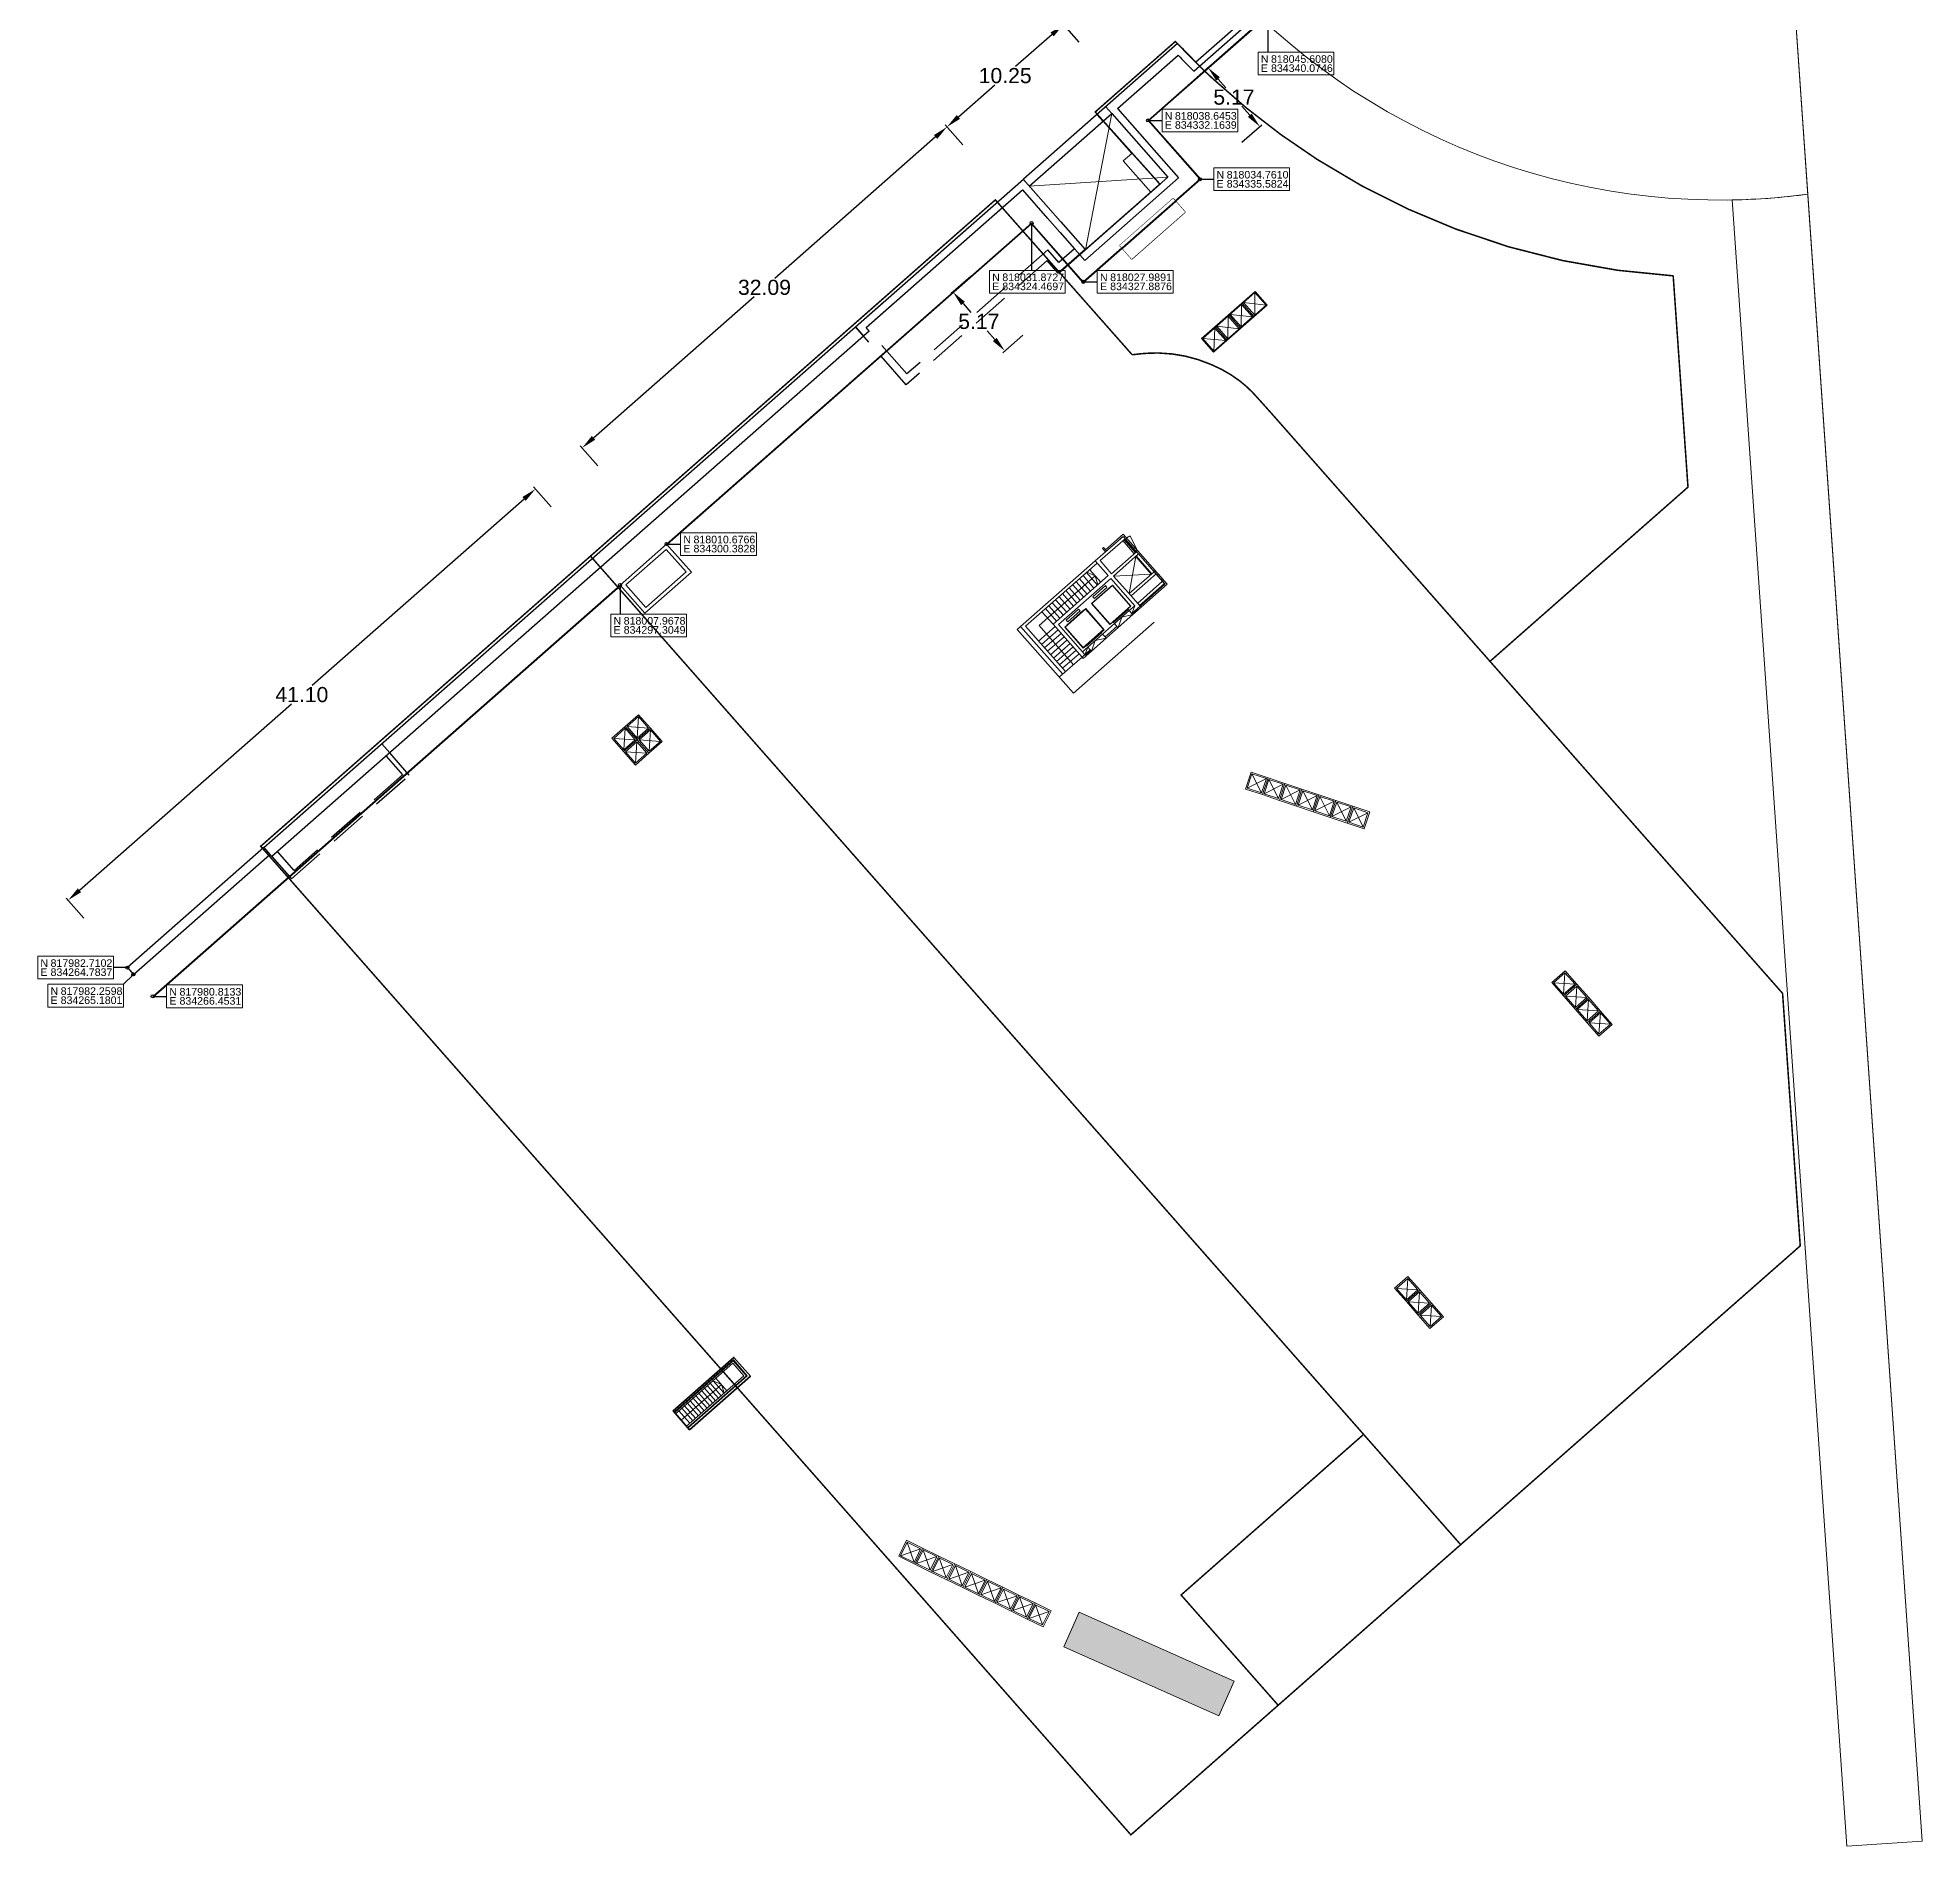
# Model space of a CAD drawing. Extents: x 834002 to 834531, y 817750 to 818262.
# Drawn here: x 834258.9 to 834383.3, y 817924.7 to 818044.1 of the extents above; entities that cross this region are included whole.
import ezdxf

# ---------------------------------------------------------------- set-up
doc = ezdxf.new("R2010")
doc.units = 0
doc.header["$LTSCALE"] = 1000
doc.set_wipeout_variables(frame=1)
doc.header["$PDMODE"] = 3
for name, pattern in [('3B50C- ARC-DWG-1002-P00-XXXX-WS3-XD$0$HIDDEN', [0.375, 0.25, -0.125]), ('3B50G-ARC-DWG-2500-P00-XXXX-WS3-XC$0$HIDDEN', [0.375, 0.25, -0.125]), ('ACAD_ISO02W100', [15, 12, -3]), ('CENTER', [50.8, 31.75, -6.35, 6.35, -6.35]), ('Dash', [6, 3, -3]), ('HIDDEN', [9.525, 6.35, -3.175])]:
    doc.linetypes.add(name, pattern=pattern)
doc.layers.get('0').update_dxf_attribs({"lineweight": 9})
for name, color, linetype, lineweight in [('000-Architecture boundary', 1, 'Continuous', 35), ('000-M+', 1, 'Continuous', 5), ('000-M+ Base', 6, 'Continuous', 9), ('001-Smoke vents-b', 251, 'Continuous', 9), ('001-Ventilation-b', 251, 'Continuous', 15), ('001-Ventilation-h', 251, 'Continuous', 5), ('DIM SH', 2, 'Continuous', 9), ('DLN240__', 2, 'Continuous', 9), ('HIDDEN', 7, 'Continuous', 9)]:
    doc.layers.add(name, color=color, linetype=linetype, lineweight=lineweight)
doc.layers.add('000-structure-b', color=3, linetype='Continuous')
doc.styles.add('base plan(mm)$0$SWIS721 LT', font='swiss.ttf')
doc.styles.get("Standard").update_dxf_attribs({"font": 'swissc.ttf'})
doc.dimstyles.get("Standard").update_dxf_attribs({"dimtxt": 1, "dimasz": 1, "dimexe": 0.18, "dimexo": 0.0625, "dimgap": 0.09, "dimtad": 0, "dimtih": 1, "dimtoh": 1, "dimzin": 0, "dimdsep": 46, "dimtxsty": 'Standard', "dimcen": 0.09, "dimazin": 0, "dimtfac": 1, "dimtix": 1, "dimtmove": 0, "dimatfit": 3, "dimfxl": 0, "dimtolj": 1, "dimtzin": 0, "dimarcsym": 0})

# ---------------------------------------------------------------- blocks, each defined once
blk = doc.blocks.new('smoke vents')
at = {"layer": '001-Smoke vents-b'}
for p, q in [((834338.18, 818024.89), (834337.45, 818025.72)), ((834338.25, 818024.95), (834337.52, 818025.78)), ((834338.31, 818025.01), (834337.59, 818025.84)), ((834339.06, 818025.67), (834338.31, 818025.01)), ((834339.06, 818025.67), (834338.34, 818026.5)), ((834339.13, 818025.73), (834338.4, 818026.56)), ((834339.2, 818025.79), (834338.47, 818026.62)), ((834339.95, 818026.45), (834339.2, 818025.79)), ((834337.29, 818024.11), (834336.57, 818024.94)), ((834337.36, 818024.17), (834336.63, 818025)), ((834337.43, 818024.23), (834336.7, 818025.06))]:
    blk.add_line(p, q, dxfattribs=at)
for points in [[(834340.02, 818026.45), (834336.49, 818023.34), (834335.7, 818024.24), (834339.23, 818027.35)], [(834339.95, 818026.45), (834336.5, 818023.41), (834335.77, 818024.24), (834339.22, 818027.28)], [(834296.76, 817997.85), (834297.65, 817998.63), (834298.43, 817997.75), (834297.54, 817996.97)], [(834297.64, 817998.51), (834296.89, 817997.84), (834297.55, 817997.09), (834298.3, 817997.75)], [(834297.64, 817998.51), (834296.89, 817997.84), (834297.55, 817997.09), (834298.3, 817997.75)], [(834297.65, 817998.63), (834298.53, 817999.41), (834299.31, 817998.53), (834298.43, 817997.75)], [(834297.78, 817998.62), (834298.53, 817999.28), (834299.19, 817998.53), (834298.44, 817997.87)], [(834297.78, 817998.62), (834298.53, 817999.28), (834299.19, 817998.53), (834298.44, 817997.87)], [(834298.43, 817997.75), (834299.31, 817998.53), (834300.09, 817997.64), (834299.21, 817996.86)], [(834298.43, 817997.75), (834299.31, 817998.53), (834300.09, 817997.64), (834299.21, 817996.86)], [(834298.56, 817997.74), (834299.31, 817998.4), (834299.97, 817997.65), (834299.22, 817996.99)], [(834298.56, 817997.74), (834299.31, 817998.4), (834299.97, 817997.65), (834299.22, 817996.99)], [(834297.54, 817996.97), (834298.43, 817997.75), (834299.21, 817996.86), (834298.32, 817996.08)], [(834297.54, 817996.97), (834298.43, 817997.75), (834299.21, 817996.86), (834298.32, 817996.08)], [(834297.67, 817996.96), (834298.42, 817997.62), (834299.08, 817996.87), (834298.33, 817996.21)], [(834297.67, 817996.96), (834298.42, 817997.62), (834299.08, 817996.87), (834298.33, 817996.21)], [(834338.59, 817994.5), (834338.97, 817995.62), (834340.08, 817995.25), (834339.71, 817994.13)], [(834338.59, 817994.5), (834338.97, 817995.62), (834340.08, 817995.25), (834339.71, 817994.13)], [(834338.7, 817994.56), (834339.02, 817995.51), (834339.97, 817995.19), (834339.65, 817994.24)], [(834338.7, 817994.56), (834339.02, 817995.51), (834339.97, 817995.19), (834339.65, 817994.24)], [(834339.71, 817994.13), (834340.08, 817995.25), (834341.2, 817994.87), (834340.83, 817993.75)], [(834339.82, 817994.18), (834340.14, 817995.13), (834341.09, 817994.82), (834340.77, 817993.87)], [(834340.83, 817993.75), (834341.2, 817994.87), (834342.32, 817994.5), (834341.95, 817993.38)], [(834340.83, 817993.75), (834341.2, 817994.87), (834342.32, 817994.5), (834341.95, 817993.38)], [(834340.94, 817993.81), (834341.26, 817994.76), (834342.21, 817994.44), (834341.89, 817993.49)], [(834340.94, 817993.81), (834341.26, 817994.76), (834342.21, 817994.44), (834341.89, 817993.49)], [(834341.95, 817993.38), (834342.32, 817994.5), (834343.44, 817994.12), (834343.07, 817993)], [(834341.95, 817993.38), (834342.32, 817994.5), (834343.44, 817994.12), (834343.07, 817993)], [(834342.06, 817993.44), (834342.38, 817994.38), (834343.33, 817994.07), (834343.01, 817993.12)], [(834342.06, 817993.44), (834342.38, 817994.38), (834343.33, 817994.07), (834343.01, 817993.12)], [(834343.07, 817993), (834343.44, 817994.12), (834344.56, 817993.75), (834344.19, 817992.63)], [(834343.18, 817993.06), (834343.5, 817994.01), (834344.45, 817993.69), (834344.13, 817992.74)], [(834344.19, 817992.63), (834344.56, 817993.75), (834345.68, 817993.37), (834345.3, 817992.25)], [(834344.3, 817992.69), (834344.62, 817993.63), (834345.57, 817993.32), (834345.25, 817992.37)], [(834345.3, 817992.25), (834345.68, 817993.37), (834346.8, 817993), (834346.42, 817991.88)], [(834345.42, 817992.31), (834345.74, 817993.26), (834346.68, 817992.94), (834346.37, 817991.99)], [(834358.81, 817981.72), (834359.69, 817982.5), (834360.47, 817981.62), (834359.59, 817980.84)], [(834358.81, 817981.72), (834359.69, 817982.5), (834360.47, 817981.62), (834359.59, 817980.84)], [(834358.93, 817981.71), (834359.68, 817982.37), (834360.35, 817981.62), (834359.59, 817980.96)], [(834358.93, 817981.71), (834359.68, 817982.37), (834360.35, 817981.62), (834359.59, 817980.96)], [(834359.59, 817980.84), (834360.47, 817981.62), (834361.25, 817980.73), (834360.37, 817979.95)], [(834359.59, 817980.84), (834360.47, 817981.62), (834361.25, 817980.73), (834360.37, 817979.95)], [(834359.71, 817980.83), (834360.46, 817981.49), (834361.13, 817980.74), (834360.37, 817980.08)], [(834359.71, 817980.83), (834360.46, 817981.49), (834361.13, 817980.74), (834360.37, 817980.08)], [(834360.37, 817979.95), (834361.25, 817980.73), (834362.03, 817979.84), (834361.15, 817979.06)], [(834360.37, 817979.95), (834361.25, 817980.73), (834362.03, 817979.84), (834361.15, 817979.06)], [(834360.49, 817979.94), (834361.24, 817980.6), (834361.9, 817979.85), (834361.15, 817979.19)], [(834360.49, 817979.94), (834361.24, 817980.6), (834361.9, 817979.85), (834361.15, 817979.19)], [(834361.15, 817979.06), (834362.03, 817979.84), (834362.81, 817978.96), (834361.93, 817978.18)], [(834361.15, 817979.06), (834362.03, 817979.84), (834362.81, 817978.96), (834361.93, 817978.18)], [(834361.27, 817979.06), (834362.02, 817979.72), (834362.68, 817978.97), (834361.93, 817978.31)], [(834361.27, 817979.06), (834362.02, 817979.72), (834362.68, 817978.97), (834361.93, 817978.31)], [(834348.44, 817961.54), (834349.32, 817962.32), (834350.1, 817961.44), (834349.22, 817960.66)], [(834348.56, 817961.53), (834349.31, 817962.19), (834349.97, 817961.44), (834349.22, 817960.78)], [(834349.22, 817960.66), (834350.1, 817961.44), (834350.88, 817960.55), (834349.99, 817959.77)], [(834349.34, 817960.65), (834350.09, 817961.31), (834350.75, 817960.56), (834350, 817959.9)], [(834349.99, 817959.77), (834350.88, 817960.55), (834351.66, 817959.66), (834350.77, 817958.88)], [(834350.12, 817959.76), (834350.87, 817960.42), (834351.53, 817959.67), (834350.78, 817959.01)], [(834315.7, 817943.84), (834316.21, 817944.9), (834317.27, 817944.38), (834316.76, 817943.32)], [(834315.82, 817943.88), (834316.26, 817944.78), (834317.15, 817944.34), (834316.72, 817943.44)], [(834316.76, 817943.32), (834317.27, 817944.38), (834318.34, 817943.86), (834317.82, 817942.8)], [(834316.88, 817943.36), (834317.32, 817944.26), (834318.22, 817943.82), (834317.78, 817942.92)], [(834317.82, 817942.8), (834318.34, 817943.86), (834319.4, 817943.35), (834318.88, 817942.29)], [(834317.94, 817942.84), (834318.38, 817943.74), (834319.28, 817943.31), (834318.84, 817942.41)], [(834318.88, 817942.29), (834319.4, 817943.35), (834320.46, 817942.83), (834319.94, 817941.77)], [(834319, 817942.33), (834319.44, 817943.23), (834320.34, 817942.79), (834319.9, 817941.89)], [(834319.94, 817941.77), (834320.46, 817942.83), (834321.52, 817942.31), (834321, 817941.25)], [(834320.06, 817941.81), (834320.5, 817942.71), (834321.4, 817942.27), (834320.96, 817941.37)], [(834321, 817941.25), (834321.52, 817942.31), (834322.58, 817941.8), (834322.06, 817940.74)], [(834321.12, 817941.29), (834321.56, 817942.19), (834322.46, 817941.76), (834322.02, 817940.86)], [(834322.06, 817940.74), (834322.58, 817941.8), (834323.64, 817941.28), (834323.12, 817940.22)], [(834322.06, 817940.74), (834322.58, 817941.8), (834323.64, 817941.28), (834323.12, 817940.22)], [(834322.18, 817940.78), (834322.62, 817941.68), (834323.52, 817941.24), (834323.08, 817940.34)], [(834323.12, 817940.22), (834323.64, 817941.28), (834324.7, 817940.76), (834324.18, 817939.7)], [(834323.12, 817940.22), (834323.64, 817941.28), (834324.7, 817940.76), (834324.18, 817939.7)], [(834323.24, 817940.26), (834323.68, 817941.16), (834324.58, 817940.72), (834324.14, 817939.82)], [(834323.24, 817940.26), (834323.68, 817941.16), (834324.58, 817940.72), (834324.14, 817939.82)], [(834324.18, 817939.7), (834324.7, 817940.76), (834325.76, 817940.25), (834325.24, 817939.19)], [(834324.18, 817939.7), (834324.7, 817940.76), (834325.76, 817940.25), (834325.24, 817939.19)], [(834324.3, 817939.74), (834324.74, 817940.64), (834325.64, 817940.2), (834325.2, 817939.31)], [(834324.3, 817939.74), (834324.74, 817940.64), (834325.64, 817940.2), (834325.2, 817939.31)]]:
    blk.add_lwpolyline(points, close=True, dxfattribs=at)
for points in [[(834339.22, 818027.28), (834339.2, 818025.79)], [(834337.43, 818024.23), (834337.45, 818025.72)], [(834337.59, 818025.84), (834339.06, 818025.67)], [(834338.31, 818025.01), (834338.34, 818026.5)], [(834338.47, 818026.62), (834339.95, 818026.45)], [(834336.5, 818023.41), (834336.57, 818024.94)], [(834336.7, 818025.06), (834338.18, 818024.89)], [(834335.77, 818024.24), (834337.29, 818024.11)], [(834297.55, 817997.09), (834297.64, 817998.51)], [(834297.78, 817998.62), (834299.19, 817998.53)], [(834298.44, 817997.87), (834298.53, 817999.28)], [(834299.22, 817996.99), (834299.31, 817998.4)], [(834296.89, 817997.84), (834298.3, 817997.75)], [(834298.33, 817996.21), (834298.42, 817997.62)], [(834298.56, 817997.74), (834299.97, 817997.65)], [(834297.67, 817996.96), (834299.08, 817996.87)], [(834338.7, 817994.56), (834339.97, 817995.19)], [(834339.02, 817995.51), (834339.65, 817994.24)], [(834339.82, 817994.18), (834341.09, 817994.82)], [(834340.14, 817995.13), (834340.77, 817993.87)], [(834341.26, 817994.76), (834341.89, 817993.49)], [(834340.94, 817993.81), (834342.21, 817994.44)], [(834342.06, 817993.44), (834343.33, 817994.07)], [(834342.38, 817994.38), (834343.01, 817993.12)], [(834343.18, 817993.06), (834344.45, 817993.69)], [(834343.5, 817994.01), (834344.13, 817992.74)], [(834344.3, 817992.69), (834345.57, 817993.32)], [(834344.62, 817993.63), (834345.25, 817992.37)], [(834345.74, 817993.26), (834346.37, 817991.99)], [(834345.42, 817992.31), (834346.68, 817992.94)], [(834359.59, 817980.96), (834359.68, 817982.37)], [(834358.93, 817981.71), (834360.35, 817981.62)], [(834359.71, 817980.83), (834361.13, 817980.74)], [(834360.37, 817980.08), (834360.46, 817981.49)], [(834360.49, 817979.94), (834361.9, 817979.85)], [(834361.15, 817979.19), (834361.24, 817980.6)], [(834361.93, 817978.31), (834362.02, 817979.72)], [(834361.27, 817979.06), (834362.68, 817978.97)], [(834349.22, 817960.78), (834349.31, 817962.19)], [(834348.56, 817961.53), (834349.97, 817961.44)], [(834350, 817959.9), (834350.09, 817961.31)], [(834349.34, 817960.65), (834350.75, 817960.56)], [(834350.12, 817959.76), (834351.53, 817959.67)], [(834350.78, 817959.01), (834350.87, 817960.42)], [(834316.26, 817944.78), (834316.72, 817943.44)], [(834315.82, 817943.88), (834317.15, 817944.34)], [(834316.88, 817943.36), (834318.22, 817943.82)], [(834317.32, 817944.26), (834317.78, 817942.92)], [(834318.38, 817943.74), (834318.84, 817942.41)], [(834317.94, 817942.84), (834319.28, 817943.31)], [(834319, 817942.33), (834320.34, 817942.79)], [(834319.44, 817943.23), (834319.9, 817941.89)], [(834320.06, 817941.81), (834321.4, 817942.27)], [(834320.5, 817942.71), (834320.96, 817941.37)], [(834321.12, 817941.29), (834322.46, 817941.76)], [(834321.56, 817942.19), (834322.02, 817940.86)], [(834322.18, 817940.78), (834323.52, 817941.24)], [(834322.62, 817941.68), (834323.08, 817940.34)], [(834323.68, 817941.16), (834324.14, 817939.82)], [(834323.24, 817940.26), (834324.58, 817940.72)], [(834324.3, 817939.74), (834325.64, 817940.2)], [(834324.74, 817940.64), (834325.2, 817939.31)]]:
    blk.add_lwpolyline(points, dxfattribs=at)
blk = doc.blocks.new('COORDINATES')
at = {"layer": 'DIM SH'}
blk.add_lwpolyline([(0, -0.75), (5, -0.75), (5, 0.75), (0, 0.75)], close=True, dxfattribs=at)
at = {"layer": 'DIM SH', "style": 'base plan(mm)$0$SWIS721 LT'}
for s, p in [('N', (0.18, 0.05)), ('E', (0.18, -0.55))]:
    blk.add_text(s, height=0.5, dxfattribs=at).set_placement(p)
for tag, p in [('818034.7475', (0.85, 0.05)), ('834335.7941', (0.85, -0.55))]:
    blk.add_attdef(tag, p, '', height=0.5, dxfattribs=at)
blk = doc.blocks.new('*D39')
at = {"layer": 'Defpoints', "color": 0}
for p in [(834291.72, 818014.31), (834297.3, 818007.97, 0), (834266.45, 817980.81)]:
    blk.add_point(p, dxfattribs=at)
at = {"layer": 'DIM SH', "color": 0, "lineweight": -2}
for p, q in [((834292.76, 818013.13), (834291.6, 818014.45)), ((834290.97, 818013.65), (834276.98, 818001.34)), ((834261.62, 817987.82), (834275.61, 818000.13)), ((834261.91, 817985.97), (834260.75, 817987.29))]:
    blk.add_line(p, q, dxfattribs=at)
at = {"layer": 'DIM SH', "color": 0}
for points in [[(834290.86, 818013.78), (834291.08, 818013.53), (834291.72, 818014.31)], [(834261.51, 817987.94), (834261.73, 817987.69), (834260.87, 817987.16)]]:
    blk.add_solid(points, dxfattribs=at)
at = {"layer": 'DIM SH', "color": 0, "insert": (834276.3, 818000.73), "char_height": 1, "attachment_point": 5, "style": 'base plan(mm)$0$SWIS721 LT'}
blk.add_mtext('\\A1;41.10', dxfattribs=at)
blk = doc.blocks.new('*D40')
at = {"layer": 'Defpoints', "color": 0}
for p in [(834318.89, 818038.22), (834324.47, 818031.87), (834300.38, 818010.68)]:
    blk.add_point(p, dxfattribs=at)
at = {"layer": 'DIM SH', "color": 0, "lineweight": -2}
for p, q in [((834319.93, 818037.04), (834318.77, 818038.35)), ((834318.14, 818037.56), (834307.53, 818028.22)), ((834295.55, 818017.68), (834306.16, 818027.01)), ((834295.84, 818015.84), (834294.68, 818017.16))]:
    blk.add_line(p, q, dxfattribs=at)
at = {"layer": 'DIM SH', "color": 0}
for points in [[(834318.03, 818037.68), (834318.25, 818037.43), (834318.89, 818038.22)], [(834295.44, 818017.81), (834295.66, 818017.56), (834294.8, 818017.02)]]:
    blk.add_solid(points, dxfattribs=at)
at = {"layer": 'DIM SH', "color": 0, "insert": (834306.84, 818027.62), "char_height": 1, "attachment_point": 5, "style": 'base plan(mm)$0$SWIS721 LT'}
blk.add_mtext('\\A1;32.09', dxfattribs=at)
blk = doc.blocks.new('*D41')
at = {"layer": 'Defpoints', "color": 0}
for p in [(834324.47, 818031.87), (834327.89, 818027.99), (834322.7, 818023.43)]:
    blk.add_point(p, dxfattribs=at)
at = {"layer": 'DIM SH', "color": 0, "lineweight": -2}
for p, q in [((834320.47, 818028.35), (834319.15, 818027.19)), ((834319.95, 818026.56), (834320.46, 818025.97)), ((834322.04, 818024.18), (834321.53, 818024.76)), ((834323.89, 818024.47), (834322.57, 818023.31))]:
    blk.add_line(p, q, dxfattribs=at)
at = {"layer": 'DIM SH', "color": 0}
for points in [[(834320.07, 818026.67), (834319.82, 818026.45), (834319.29, 818027.31)], [(834322.17, 818024.29), (834321.92, 818024.07), (834322.7, 818023.43)]]:
    blk.add_solid(points, dxfattribs=at)
at = {"layer": 'DIM SH', "color": 0, "insert": (834320.99, 818025.37), "char_height": 1, "attachment_point": 5, "style": 'base plan(mm)$0$SWIS721 LT'}
blk.add_mtext('\\A1;5.17', dxfattribs=at)
blk = doc.blocks.new('*D42')
at = {"layer": 'Defpoints', "color": 0}
for p in [(834326.58, 818044.99), (834335.58, 818034.76), (834327.89, 818027.99)]:
    blk.add_point(p, dxfattribs=at)
at = {"layer": 'DIM SH', "color": 0, "lineweight": -2}
for p, q in [((834325.83, 818044.33), (834323.42, 818042.21)), ((834327.62, 818043.81), (834326.46, 818045.12)), ((834319.64, 818038.88), (834322.05, 818041)), ((834319.93, 818037.04), (834318.77, 818038.35))]:
    blk.add_line(p, q, dxfattribs=at)
at = {"layer": 'DIM SH', "color": 0}
for points in [[(834325.72, 818044.45), (834325.94, 818044.2), (834326.58, 818044.99)], [(834319.53, 818039), (834319.75, 818038.75), (834318.89, 818038.22)]]:
    blk.add_solid(points, dxfattribs=at)
at = {"layer": 'DIM SH', "color": 0, "insert": (834322.73, 818041.6), "char_height": 1, "attachment_point": 5, "style": 'base plan(mm)$0$SWIS721 LT'}
blk.add_mtext('\\A1;10.25', dxfattribs=at)
blk = doc.blocks.new('*D43')
at = {"layer": 'Defpoints', "color": 0}
for p in [(834332.16, 818038.65), (834339.54, 818038.24), (834335.58, 818034.76)]:
    blk.add_point(p, dxfattribs=at)
at = {"layer": 'DIM SH', "color": 0, "lineweight": -2}
for p, q in [((834334.94, 818041.09), (834336.25, 818042.25)), ((834336.78, 818041.38), (834337.3, 818040.79)), ((834338.88, 818038.99), (834338.36, 818039.58)), ((834338.36, 818037.2), (834339.67, 818038.36))]:
    blk.add_line(p, q, dxfattribs=at)
at = {"layer": 'DIM SH', "color": 0}
for points in [[(834336.91, 818041.49), (834336.66, 818041.27), (834336.12, 818042.13)], [(834339, 818039.1), (834338.75, 818038.88), (834339.54, 818038.24)]]:
    blk.add_solid(points, dxfattribs=at)
at = {"layer": 'DIM SH', "color": 0, "insert": (834337.83, 818040.18), "char_height": 1, "attachment_point": 5, "style": 'base plan(mm)$0$SWIS721 LT'}
blk.add_mtext('\\A1;5.17', dxfattribs=at)
blk = doc.blocks.new('*D44')
at = {"layer": 'Defpoints', "color": 0}
for p in [(834334.92, 818052.33), (834340.5, 818045.99), (834332.16, 818038.65)]:
    blk.add_point(p, dxfattribs=at)
at = {"layer": 'DIM SH', "color": 0, "lineweight": -2}
for p, q in [((834335.96, 818051.15), (834334.8, 818052.46)), ((834334.17, 818051.67), (834331.42, 818049.25)), ((834327.33, 818045.65), (834330.08, 818048.07)), ((834327.62, 818043.81), (834326.46, 818045.12))]:
    blk.add_line(p, q, dxfattribs=at)
at = {"layer": 'DIM SH', "color": 0}
for points in [[(834334.06, 818051.79), (834334.28, 818051.54), (834334.92, 818052.33)], [(834327.22, 818045.77), (834327.44, 818045.52), (834326.58, 818044.99)]]:
    blk.add_solid(points, dxfattribs=at)
at = {"layer": 'DIM SH', "color": 0, "insert": (834330.75, 818048.66), "char_height": 1, "attachment_point": 5, "style": 'base plan(mm)$0$SWIS721 LT'}
blk.add_mtext('\\A1;11.11', dxfattribs=at)
blk = doc.blocks.new('A$C543E116F')
at = {"layer": 'DLN240__'}
for p, q in [((834330.52, 818011.32), (834329.36, 818010.29)), ((834331.25, 818010.04, 0), (834330.49, 818010.9, 0)), ((834330.51, 818011.18), (834330.52, 818011.17)), ((834330.52, 818011.32), (834333.43, 818008.02, 0)), ((834330.64, 818011.03), (834330.57, 818010.97)), ((834331.33, 818010.1, 0), (834330.57, 818010.97)), ((834330.68, 818010.99), (834330.6, 818010.93)), ((834330.61, 818011, 0), (834330.61, 818011)), ((834330.64, 818011.03), (834331.4, 818010.17)), ((834330.64, 818011.03, 0), (834331.4, 818010.17, 0)), ((834331.4, 818010.17, 0), (834330.64, 818011.03)), ((834331.33, 818010.17, 0), (834330.64, 818010.96, 0)), ((834330.68, 818010.99, 0.01), (834330.75, 818011.06, 0.01)), ((834331.44, 818010.27, 0), (834330.97, 818011.21, 0.01)), ((834323.75, 818005.24, 0), (834328.67, 818009.56)), ((834329.15, 818010.38), (834329.22, 818010.45)), ((834329.35, 818010.16), (834329.15, 818010.38)), ((834329.42, 818010.22), (834329.22, 818010.45)), ((834331.35, 818009.85, 0), (834330.91, 818007.4)), ((834331.37, 818010.21, 0), (834331.29, 818010.14, 0)), ((834331.4, 818010.17, 0), (834331.33, 818010.1, 0)), ((834332.37, 818008.69, -0.01), (834331.35, 818009.85, 0)), ((834331.37, 818010.21, 0), (834331.44, 818010.27, 0)), ((834332.41, 818008.72, -0.01), (834331.38, 818009.89, 0)), ((834331.46, 818009.95, 0), (834331.53, 818010.02, -0.01)), ((834331.53, 818010.02, 0), (834333.28, 818008.03, 0)), ((834332.56, 818008.85, 0), (834331.53, 818010.02, 0)), ((834333.28, 818008.03, 0), (834331.53, 818010.02)), ((834331.53, 818010.02, 0), (834333.29, 818008.03, 0)), ((834324.08, 818005.25), (834328.81, 818009.41, 0)), ((834324.08, 818005.25), (834328.81, 818009.41)), ((834324.97, 818005.29, 0), (834328.68, 818008.57, 0)), ((834328.14, 818007.36, 0), (834327.41, 818008.19, 0)), ((834328.37, 818007.56, 0), (834327.64, 818008.39, 0)), ((834328.37, 818007.56, 0), (834327.64, 818008.39, 0)), ((834328.37, 818007.56, 0), (834327.64, 818008.39, 0)), ((834328.59, 818007.76, 0), (834327.87, 818008.59, 0)), ((834328.59, 818007.76, 0), (834327.87, 818008.59, 0)), ((834328.59, 818007.76, 0), (834327.87, 818008.59, 0)), ((834328.82, 818007.96, 0), (834328.09, 818008.79, 0)), ((834328.82, 818007.96, 0), (834328.09, 818008.79, 0)), ((834329.04, 818008.16, 0), (834328.32, 818008.98, 0)), ((834332.37, 818008.69, 0), (834329.88, 818008.56)), ((834332.56, 818008.85, -0.01), (834330.91, 818007.4)), ((834332.69, 818008.7, 0), (834331.04, 818007.25)), ((834331.47, 818006.76), (834333.12, 818008.22, 0)), ((834332.45, 818008.76, -0.01), (834332.45, 818008.76, -0.01)), ((834332.5, 818008.54, 0), (834332.58, 818008.61, 0)), ((834332.56, 818008.85, -0.01), (834332.63, 818008.92, -0.01)), ((834332.59, 818008.82, -0.01), (834332.67, 818008.88, -0.01)), ((834326.79, 818006.18, 0), (834326.06, 818007, 0)), ((834327.02, 818006.37, 0), (834326.29, 818007.2, 0)), ((834327.24, 818006.57, 0), (834326.51, 818007.4, 0)), ((834327.24, 818006.57, 0), (834326.51, 818007.4, 0)), ((834327.47, 818006.77, 0), (834326.74, 818007.6, 0)), ((834327.69, 818006.97, 0), (834326.96, 818007.79, 0)), ((834327.92, 818007.17, 0), (834327.19, 818007.99, 0)), ((834327.92, 818007.17, 0), (834327.19, 818007.99, 0)), ((834328.42, 818006.74, 0), (834329.81, 818007.97, 0)), ((834328.46, 818006.74, 0), (834329.81, 818007.93, 0)), ((834328.55, 818006.86, 0), (834329.68, 818007.85, 0)), ((834329.81, 818007.97, 0), (834331.03, 818006.58, 0)), ((834329.81, 818007.93, 0), (834331, 818006.58, 0)), ((834330.91, 818007.4, 0), (834330.91, 818007.4, 0)), ((834330.91, 818007.4, 0), (834330.91, 818007.4, 0)), ((834330.91, 818007.4), (834330.91, 818007.4)), ((834333.25, 818008.07, 0), (834331.6, 818006.61)), ((834333.28, 818008.03, 0), (834331.63, 818006.57, 0)), ((834333.43, 818008.02, 0), (834331.7, 818006.5, 0)), ((834332.01, 818008.11, 0), (834332.01, 818008.11, 0)), ((834332.93, 818008.05, 0), (834332.93, 818008.05)), ((834333.08, 818007.81, 0), (834333.08, 818007.81, 0)), ((834325.89, 818005.38, 0), (834325.16, 818006.21, 0)), ((834326.11, 818005.58, 0), (834325.39, 818006.41, 0)), ((834326.34, 818005.78, 0), (834325.61, 818006.6, 0)), ((834326.57, 818005.98, 0), (834325.84, 818006.8, 0)), ((834326.57, 818005.98, 0), (834325.84, 818006.8, 0)), ((834326.66, 818005.19, 0), (834328.05, 818006.41, 0)), ((834326.69, 818005.19, 0), (834328.04, 818006.38, 0)), ((834326.79, 818005.31, 0), (834327.91, 818006.3, 0)), ((834328.04, 818006.38, 0), (834329.23, 818005.03, 0)), ((834328.05, 818006.41, 0), (834329.27, 818005.02, 0)), ((834329.64, 818005.36, 0), (834328.42, 818006.74, 0)), ((834329.65, 818005.39, 0), (834328.46, 818006.74, 0)), ((834331, 818006.58, 0), (834329.65, 818005.39, 0)), ((834330.85, 818006.36, 0), (834329.88, 818005.5, 0)), ((834329.95, 818005.43, 0), (834330.92, 818006.28, 0)), ((834330.18, 818005.16, 0), (834331.16, 818006.02, 0)), ((834330.44, 818005.85, 0), (834330.18, 818005.16, 0)), ((834331.16, 818006.02, 0), (834330.44, 818005.85, 0)), ((834330.81, 818006.41, 0), (834330.85, 818006.36, 0)), ((834331.03, 818006.58, 0), (834330.83, 818006.4, 0)), ((834330.84, 818006.41, 0), (834330.87, 818006.38, 0)), ((834330.85, 818006.36, 0), (834330.87, 818006.38, 0)), ((834331.08, 818006.11, 0), (834331.16, 818006.02, 0)), ((834331.09, 818006.1), (834331.28, 818006.6)), ((834331.16, 818006.02, 0), (834331.7, 818006.5, 0)), ((834331.7, 818006.5, 0), (834331.16, 818006.02, 0)), ((834331.62, 818006.59), (834331.7, 818006.5, 0)), ((834331.67, 818006.61, 0), (834331.74, 818006.53, 0)), ((834326.53, 818002.08), (834323.75, 818005.24, 0)), ((834326.72, 818002.25), (834324.08, 818005.25)), ((834326.02, 818005.23, 0), (834324.93, 818004.27, 0)), ((834327.24, 818002.71, 0), (834324.97, 818005.29, 0)), ((834326.22, 818005.01, 0), (834325.13, 818004.05, 0)), ((834326.22, 818005.01, 0), (834325.13, 818004.05, 0)), ((834326.42, 818004.78, 0), (834325.33, 818003.82, 0)), ((834326.62, 818004.56, 0), (834325.53, 818003.6, 0)), ((834327.88, 818003.8, 0), (834326.66, 818005.19, 0)), ((834327.88, 818003.84, 0), (834326.69, 818005.19, 0)), ((834329.23, 818005.03, 0), (834327.88, 818003.84, 0)), ((834329.09, 818004.81, 0), (834328.11, 818003.95, 0)), ((834328.18, 818003.87, 0), (834329.16, 818004.73, 0)), ((834328.42, 818003.61, 0), (834329.39, 818004.47, 0)), ((834328.67, 818004.3, 0), (834329.39, 818004.47, 0)), ((834329.05, 818004.86, 0), (834329.09, 818004.81, 0)), ((834329.27, 818005.02, 0), (834329.06, 818004.84, 0)), ((834329.08, 818004.86, 0), (834329.11, 818004.83, 0)), ((834329.09, 818004.81, 0), (834329.11, 818004.83, 0)), ((834329.95, 818005.43, 0), (834329.16, 818004.73, 0)), ((834329.16, 818004.73, 0), (834329.33, 818004.54, 0)), ((834329.16, 818004.73, 0), (834329.33, 818004.54, 0)), ((834330.11, 818005.24, 0), (834329.33, 818004.54, 0)), ((834330.11, 818005.24, 0), (834329.33, 818004.54, 0)), ((834329.33, 818004.54, 0), (834329.39, 818004.47, 0)), ((834329.39, 818004.47, 0), (834330.18, 818005.16, 0)), ((834329.85, 818005.54, 0), (834329.64, 818005.36, 0)), ((834329.83, 818005.56, 0), (834329.88, 818005.5, 0)), ((834329.83, 818005.52, 0), (834329.86, 818005.49, 0)), ((834329.86, 818005.49, 0), (834329.88, 818005.5, 0)), ((834329.95, 818005.43, 0), (834330.11, 818005.24, 0)), ((834329.95, 818005.43, 0), (834330.11, 818005.24, 0)), ((834330.11, 818005.24, 0), (834330.18, 818005.16, 0)), ((834326.81, 818004.33, 0), (834325.73, 818003.37, 0)), ((834327.01, 818004.11, 0), (834325.92, 818003.15, 0)), ((834327.21, 818003.88, 0), (834326.12, 818002.92, 0)), ((834327.41, 818003.66, 0), (834326.32, 818002.7, 0)), ((834327.81, 818003.21, 0), (834326.34, 818001.92)), ((834327.61, 818003.43, 0), (834326.52, 818002.47, 0)), ((834327.61, 818003.43, 0), (834326.52, 818002.47, 0)), ((834327.81, 818003.21, 0), (834327.87, 818003.13, 0)), ((834327.83, 818003.56), (834327.99, 818003.37)), ((834328.42, 818003.61), (834327.87, 818003.13)), ((834328.09, 818003.98, 0), (834327.88, 818003.8, 0)), ((834327.99, 818003.37), (834328.18, 818003.87, 0)), ((834328.07, 818004, 0), (834328.11, 818003.95, 0)), ((834328.07, 818003.97, 0), (834328.1, 818003.94, 0)), ((834328.1, 818003.94, 0), (834328.11, 818003.95, 0)), ((834328.18, 818003.87, 0), (834328.35, 818003.69, 0)), ((834328.18, 818003.87, 0), (834328.35, 818003.69, 0)), ((834328.35, 818003.69), (834328.42, 818003.61, 0)), ((834328.42, 818003.61, 0), (834328.67, 818004.3, 0)), ((834326.71, 818002.24, 0), (834326.74, 818002.27, 0))]:
    blk.add_line(p, q, dxfattribs=at)
at = {"layer": 'DLN240__', "linetype": '3B50G-ARC-DWG-2500-P00-XXXX-WS3-XC$0$HIDDEN', "ltscale": 2}
for p, q in [((834323.75, 818005.24, 0), (834323.53, 818005.04, 0)), ((834327.23, 818000.83), (834323.53, 818005.04)), ((834332.56, 818005.52, 0), (834327.23, 818000.83, 0))]:
    blk.add_line(p, q, dxfattribs=at)
at = {"layer": 'DLN240__'}
for points in [[(834330.32, 818011.02), (834330.32, 818011.02), (834330.51, 818011.18), (834328.67, 818009.56), (834329.53, 818008.59), (834325.89, 818005.38), (834327.81, 818003.21), (834328.35, 818003.69), (834328.18, 818003.87), (834327.83, 818003.56), (834326.24, 818005.36), (834329.7, 818008.4), (834331.28, 818006.6), (834330.92, 818006.28), (834331.09, 818006.1), (834331.63, 818006.58), (834331.04, 818007.25), (834329.88, 818008.56), (834331.53, 818010.02), (834330.51, 818011.18), (834330.32, 818011.02)], [(834331.4, 818010.17), (834329.75, 818008.71), (834328.99, 818009.58), (834330.64, 818011.03)]]:
    blk.add_lwpolyline(points, dxfattribs=at)
at = {"layer": 'DLN240__', "elevation": 0}
blk.add_lwpolyline([(834328.85, 818007.99), (834328.68, 818008.57), (834328.13, 818008.82)], dxfattribs=at)
for points in [[(834332.74, 818008.65), (834333.07, 818008.27), (834333.15, 818008.34), (834332.82, 818008.71)], [(834328.62, 818007.09), (834328.52, 818007.2), (834329.35, 818007.93), (834329.45, 818007.81)], [(834326.86, 818005.53), (834326.76, 818005.65), (834327.58, 818006.37), (834327.68, 818006.26)], [(834331.12, 818006.06), (834331.48, 818006.37), (834331.51, 818006.34), (834331.16, 818006.02)]]:
    blk.add_lwpolyline(points, close=True, dxfattribs=at)
at = {"layer": 'DLN240__'}
blk.add_lwpolyline([(834328.03, 818003.33), (834328.38, 818003.65), (834328.42, 818003.61), (834328.06, 818003.3)], close=True, dxfattribs=at)
blk.add_arc((834331.41, 818010.31, 0.01), 1, 115.9932, 131.3595, dxfattribs=at)

msp = doc.modelspace()

# ---------------------------------------------------------------- hatches: boundary and pattern name
at = {"layer": '001-Ventilation-h'}
h = msp.add_hatch(dxfattribs=at)
h.set_pattern_fill('SQUARE', color=256, scale=0.03)
h.set_pattern_definition([(336.0246, (834337.8489, 817935.59633), (0.03870435, 0.0870318), [0.09525, -0.09525]), (66.0246, (834337.8489, 817935.59633), (-0.0870318, 0.03870435), [0.09525, -0.09525])])
h.paths.add_polyline_path([(834326.598, 817937.864), (834327.617, 817940.147), (834337.849, 817935.596), (834336.833, 817933.312)])

# ---------------------------------------------------------------- linework, layer by layer
at = {"layer": '000-Architecture boundary', "elevation": 0.003}
msp.add_lwpolyline([(834301.893, 817952.2), (834300.803, 817953.438), (834304.819, 817956.973), (834305.909, 817955.734)], close=True, dxfattribs=at)
at = {"layer": '000-M+'}
msp.add_lwpolyline([(834383.273, 817925.039), (834374.377, 818053.04)], dxfattribs=at)
at = {"layer": '000-M+', "color": 251, "linetype": 'ACAD_ISO02W100', "ltscale": 0.1}
msp.add_lwpolyline([(834375.716, 818033.772, -0.0283262), (834370.73, 818033.396), (834378.285, 817924.692), (834383.273, 817925.039)], format="xyb", close=True, dxfattribs=at)
at = {"layer": '000-M+ Base', "linetype": 'Dash', "ltscale": 0.5}
msp.add_lwpolyline([(834337.664, 818047.37, 0.2421986), (834375.724, 818033.773), (834374.299, 818054.161), (834364.415, 818069.157)], format="xyb", dxfattribs=at)
at = {"layer": '000-structure-b'}
for p, q in [((834335.179, 818041.905), (834339.773, 818045.949)), ((834335.298, 818042.49), (834339.535, 818046.219)), ((834334.111, 818043.723), (834323.945, 818034.777)), ((834330.141, 818039.43), (834334.146, 818042.955)), ((834329.369, 818039.55), (834329.766, 818039.1)), ((834330.141, 818039.43), (834334.171, 818034.851)), ((834324.323, 818034.31), (834329.766, 818039.1)), ((834328.788, 818039.038), (834329.184, 818038.588)), ((834329.766, 818039.1), (834333.465, 818034.896)), ((834328.023, 818030.106), (834323.927, 818034.76)), ((834327.978, 818029.4), (834323.882, 818034.055)), ((834273.792, 817990.638), (834312.846, 818025.009)), ((834313.75, 818024.739), (834274.32, 817990.038)), ((834312.846, 818025.009), (834313.375, 818024.409)), ((834295.487, 818009.731), (834296.015, 818009.131)), ((834273.792, 817990.638), (834264.784, 817982.71)), ((834265.18, 817982.26), (834274.188, 817990.188)), ((834273.792, 817990.638), (834274.32, 817990.038)), ((834273.792, 817990.638), (834274.188, 817990.188)), ((834264.784, 817982.71), (834265.18, 817982.26))]:
    msp.add_line(p, q, dxfattribs=at)
at = {"layer": '000-structure-b', "color": 1}
for p, q in [((834266.453, 817980.813), (834297.305, 818007.968, 0)), ((834266.48, 817980.783), (834297.331, 818007.938, 0))]:
    msp.add_line(p, q, dxfattribs=at)
at = {"layer": '000-structure-b', "color": 1, "linetype": '3B50C- ARC-DWG-1002-P00-XXXX-WS3-XD$0$HIDDEN', "ltscale": 0.01}
for p, q in [((834281.865, 817996.677), (834282.955, 817995.439)), ((834283.389, 817995.422), (834282.101, 817996.885)), ((834275.608, 817988.574), (834283.389, 817995.422)), ((834282.955, 817995.439), (834275.786, 817989.13)), ((834274.32, 817990.038), (834275.608, 817988.574)), ((834275.786, 817989.13), (834274.696, 817990.368))]:
    msp.add_line(p, q, dxfattribs=at)
at = {"layer": '000-structure-b', "elevation": 0}
for points in [[(834312.846, 818025.009), (834323.945, 818034.777)], [(834313.552, 818024.964), (834323.882, 818034.055)], [(834281.573, 817997.486), (834282.101, 817996.886)]]:
    msp.add_lwpolyline(points, dxfattribs=at)
at = {"layer": '000-structure-b', "color": 1, "linetype": '3B50C- ARC-DWG-1002-P00-XXXX-WS3-XD$0$HIDDEN', "ltscale": 0.01, "elevation": 0}
for points in [[(834326.235, 818028.566), (834325.508, 818029.392), (834316.199, 818021.199), (834312.846, 818025.009), (834323.927, 818034.76), (834328.006, 818030.125)], [(834326.28, 818029.271), (834325.553, 818030.097), (834316.244, 818021.905), (834313.552, 818024.964), (834323.882, 818034.055), (834327.3, 818030.17)]]:
    msp.add_lwpolyline(points, close=True, dxfattribs=at)
at = {"layer": '000-structure-b'}
for radius, start, end in [(40.307, 222.68903, 225.12219), (40.807, 223.51546, 225.58262), (40.307, 225.12219, 225.63522)]:
    msp.add_arc((834363.739, 818071.052), radius, start, end, dxfattribs=at)
at = {"layer": '001-Smoke vents-b'}
for p, q in [((834333.816, 818033.496), (834330.288, 818030.391)), ((834333.816, 818033.496), (834334.609, 818032.595)), ((834334.609, 818032.595), (834331.081, 818029.49)), ((834330.288, 818030.391), (834331.081, 818029.49))]:
    msp.add_line(p, q, dxfattribs=at)
at = {"layer": '001-Smoke vents-b', "elevation": 0}
for points in [[(834297.305, 818007.968), (834300.383, 818010.677), (834302.018, 818008.819), (834298.94, 818006.11)], [(834297.697, 818007.98), (834300.36, 818010.324), (834301.665, 818008.841), (834299.002, 818006.497)]]:
    msp.add_lwpolyline(points, close=True, dxfattribs=at)
at = {"layer": '001-Ventilation-b', "ltscale": 0.1}
msp.add_lwpolyline([(834326.598, 817937.864), (834327.617, 817940.147), (834337.849, 817935.596), (834336.833, 817933.312)], close=True, dxfattribs=at)
at = {"layer": 'DLN240__', "color": 1}
for p, q in [((834332.164, 818038.645, 0), (834340.075, 818045.608)), ((834329.203, 818038.604, 0), (834331.086, 818036.464, 0))]:
    msp.add_line(p, q, dxfattribs=at)
at = {"layer": 'DLN240__', "color": 1, "linetype": 'CENTER', "ltscale": 0.0005}
msp.add_line((834333.465, 818034.896, 0), (834324.323, 818034.31, 0), dxfattribs=at)
at = {"layer": 'DLN240__', "extrusion": (-2.5422e-06, 6.73655e-06, 1)}
for p, q in [((834300.821, 817953.455, 0.003), (834304.819, 817956.973, 0.003)), ((834300.932, 817953.405, 0.003), (834304.787, 817956.805, 0.003)), ((834300.958, 817953.375, 0.003), (834304.783, 817956.748, 0.003)), ((834300.968, 817953.251, 0.003), (834304.758, 817956.587, 0.003)), ((834304.593, 817956.774, 0.003), (834304.593, 817956.774, 0.003)), ((834305.485, 817955.761, 0.003), (834304.758, 817956.587, 0.003)), ((834305.648, 817955.765, 0.003), (834304.783, 817956.748, 0.003)), ((834305.705, 817955.761, 0.003), (834304.787, 817956.805, 0.003)), ((834305.909, 817955.734, 0.003), (834304.819, 817956.973, 0.003)), ((834305.485, 817955.761, 0.003), (834301.695, 817952.425, 0.003)), ((834301.805, 817952.375, 0.003), (834305.648, 817955.765, 0.003)), ((834301.831, 817952.345, 0.003), (834305.705, 817955.761, 0.003)), ((834305.909, 817955.734, 0.003), (834301.893, 817952.2, 0.003)), ((834302.694, 817954.77, 0.003), (834303.421, 817953.944, 0.003)), ((834302.882, 817954.935, 0.003), (834303.609, 817954.11, 0.003)), ((834303.07, 817955.1, 0.003), (834303.796, 817954.275, 0.003)), ((834303.257, 817955.266, 0.003), (834303.984, 817954.44, 0.003)), ((834303.445, 817955.431, 0.003), (834304.172, 817954.605, 0.003)), ((834303.633, 817955.596, 0.003), (834304.359, 817954.77, 0.003)), ((834304.585, 817954.968, 0.003), (834304.585, 817954.968, 0.003)), ((834300.968, 817953.251, 0.003), (834300.803, 817953.438, 0.003)), ((834301.193, 817953.449, 0.003), (834301.92, 817952.623, 0.003)), ((834301.381, 817953.614, 0.003), (834302.107, 817952.788, 0.003)), ((834301.568, 817953.779, 0.003), (834302.295, 817952.953, 0.003)), ((834301.756, 817953.944, 0.003), (834302.483, 817953.119, 0.003)), ((834301.944, 817954.109, 0.003), (834302.67, 817953.284, 0.003)), ((834302.131, 817954.275, 0.003), (834302.858, 817953.449, 0.003)), ((834302.319, 817954.44, 0.003), (834303.046, 817953.614, 0.003)), ((834302.507, 817954.605, 0.003), (834303.233, 817953.779, 0.003)), ((834300.932, 817953.405, 0.003), (834300.958, 817953.375, 0.003)), ((834301.893, 817952.2, 0.003), (834301.695, 817952.425, 0.003)), ((834301.831, 817952.345, 0.003), (834301.805, 817952.375, 0.003))]:
    msp.add_line(p, q, dxfattribs=at)
at = {"layer": 'DLN240__', "extrusion": (1.90569e-06, 1.68261e-06, 1)}
msp.add_line((834301.331, 817952.838, 0.003), (834303.996, 817955.183, 0.003), dxfattribs=at)
at = {"layer": 'DLN240__', "color": 1}
for points in [[(834330.523, 818035.969), (834331.086, 818036.464)], [(834300.383, 818010.677), (834324.47, 818031.873)]]:
    msp.add_lwpolyline(points, dxfattribs=at)
at = {"layer": 'DLN240__'}
msp.add_lwpolyline([(834301.893, 817952.2), (834300.803, 817953.438), (834304.819, 817956.973), (834305.909, 817955.734)], close=True, dxfattribs=at)
at = {"layer": 'DLN240__', "extrusion": (1.90569e-06, 1.68261e-06, 1)}
msp.add_lwpolyline([(834304.17, 817954.605), (834303.996, 817955.183), (834303.446, 817955.433)], dxfattribs=at)
at = {"layer": 'HIDDEN', "color": 1, "linetype": 'HIDDEN', "lineweight": 5, "ltscale": 0.001, "const_width": 0.1}
for points in [[(834354.763, 818002.957), (834367.804, 818014.433), (834366.828, 818028.384, -0.0749954), (834352.462, 818031.48, -0.0521848), (834343.301, 818036.089, -0.0439883), (834336.457, 818041.383, -0.0061283), (834335.581, 818042.213), (834333.963, 818043.86), (834328.674, 818039.205), (834332.945, 818034.439), (834326.326, 818028.613)], [(834331.115, 818023.172), (834322.079, 818033.401), (834273.585, 817990.722), (834304.338, 817955.778), (834304.338, 817955.778), (834306.485, 817953.339), (834306.486, 817953.338), (834331.029, 817925.45), (834375.215, 817964.338), (834375.215, 817964.338), (834375.215, 817964.338), (834374.049, 817981.009), (834340.358, 818019.249, 0.0028499), (834339.4, 818020.317, 0.0486836), (834338.247, 818021.421, 0.0670754), (834336.319, 818022.533, 0.0981455), (834332.855, 818023.289, 0.0397855), (834331.115, 818023.172)]]:
    msp.add_lwpolyline(points, format="xyb", dxfattribs=at)
for points in [[(834295.355, 818009.881), (834352.799, 817944.609)], [(834346.391, 817951.891), (834334.342, 817941.287), (834340.751, 817934.006)]]:
    msp.add_lwpolyline(points, dxfattribs=at)

# ---------------------------------------------------------------- block references
msp.add_blockref('A$C543E116F', (0, 0))
at = {"layer": '001-Smoke vents-b'}
msp.add_blockref('smoke vents', (0, 0), dxfattribs=at)
at = {"layer": 'DIM SH'}
for p, values in [((834339.428, 818042.399, 0), {'818034.7475': '818045.6080', '834335.7941': '834340.0746'}), ((834333.085, 818038.645, 0), {'818034.7475': '818038.6453', '834335.7941': '834332.1639'}), ((834336.504, 818034.761, 0), {'818034.7475': '818034.7610', '834335.7941': '834335.5824'}), ((834321.69, 818027.989, 0), {'818034.7475': '818031.8727', '834335.7941': '834324.4697'}), ((834328.809, 818027.989, 0), {'818034.7475': '818027.9891', '834335.7941': '834327.8876'}), ((834301.306, 818010.674, 0), {'818034.7475': '818010.6766', '834335.7941': '834300.3828'}), ((834296.697, 818005.307, 0), {'818034.7475': '818007.9678', '834335.7941': '834297.3049'}), ((834258.862, 817982.71), {'818034.7475': '817982.7102', '834335.7941': '834264.7837'}), ((834259.529, 817980.858), {'818034.7475': '817982.2598', '834335.7941': '834265.1801'}), ((834267.375, 817980.813, 0), {'818034.7475': '817980.8133', '834335.7941': '834266.4531'})]:
    msp.add_blockref('COORDINATES', p, dxfattribs=at).add_auto_attribs(values)

# ---------------------------------------------------------------- dimensions: what is measured, and where the dimension line sits
for p1, p2, distance, picture, middle in [((834332.164, 818038.645), (834340.504, 818045.986), 8.451, '*D44', (834330.75, 818048.659)), ((834332.164, 818038.645), (834335.582, 818034.761), 5.27, '*D43', (834337.829, 818040.185)), ((834300.383, 818010.677), (834324.469, 818031.874), 8.45, '*D40', (834306.843, 818027.619)), ((834324.47, 818031.873), (834327.888, 818027.989), -6.907, '*D41', (834320.994, 818025.368)), ((834266.453, 817980.813), (834297.305, 818007.968, 0), 8.45, '*D39', (834276.296, 818000.734))]:
    dim = msp.add_aligned_dim(p1=p1, p2=p2, distance=distance, dimstyle='Standard', override={"dimtxsty": 'base plan(mm)$0$SWIS721 LT', "dimfxl": 1.574803, "dimfxlon": 1, "dimarcsym": 2}, dxfattribs=at)
    dim.commit()
    dim.dimension.update_dxf_attribs({"geometry": picture, "text_midpoint": middle})

# ---------------------------------------------------------------- leaders
for points, override in [([(834340.075, 818045.608), (834340.075, 818043.149)], {"dimasz": 0.2, "dimldrblk": 'Origin', "dimfxl": 1.574803, "dimfxlon": 1, "dimarcsym": 2}), ([(834332.164, 818038.645, 0), (834333.085, 818038.645, 0)], {"dimasz": 0.2, "dimgap": 0.09, "dimtad": 0, "dimldrblk": 'Origin', "dimfxl": 1.574803, "dimfxlon": 1, "dimarcsym": 2}), ([(834335.582, 818034.761, 0), (834336.504, 818034.761, 0)], {"dimasz": 0.2, "dimgap": 0.09, "dimtad": 0, "dimldrblk": 'Origin', "dimfxl": 1.574803, "dimfxlon": 1, "dimarcsym": 2}), ([(834324.47, 818031.873, 0), (834324.47, 818028.739, 0)], {"dimasz": 0.2, "dimldrblk": 'Origin', "dimfxl": 1.574803, "dimfxlon": 1, "dimarcsym": 2}), ([(834327.888, 818027.989, 0), (834328.809, 818027.989, 0)], {"dimasz": 0.2, "dimgap": 0.09, "dimtad": 0, "dimldrblk": 'Origin', "dimfxl": 1.574803, "dimfxlon": 1, "dimarcsym": 2}), ([(834300.383, 818010.677, 0), (834301.304, 818010.677, 0)], {"dimasz": 0.2, "dimgap": 0.09, "dimtad": 0, "dimldrblk": 'Origin', "dimfxl": 1.574803, "dimfxlon": 1, "dimarcsym": 2}), ([(834297.305, 818007.968, 0), (834297.305, 818006.023, 0)], {"dimasz": 0.2, "dimldrblk": 'Origin', "dimfxl": 1.574803, "dimfxlon": 1, "dimarcsym": 2}), ([(834264.784, 817982.71), (834263.862, 817982.71)], {"dimasz": 0.2, "dimgap": 0.09, "dimtad": 0, "dimldrblk": 'Origin', "dimfxl": 1.574803, "dimfxlon": 1, "dimarcsym": 2}), ([(834265.18, 817982.26), (834264.529, 817981.608)], {"dimasz": 0.2, "dimgap": 0.09, "dimtad": 0, "dimldrblk": 'Origin', "dimfxl": 1.574803, "dimfxlon": 1, "dimarcsym": 2}), ([(834266.453, 817980.813, 0), (834267.375, 817980.813, 0)], {"dimasz": 0.2, "dimgap": 0.09, "dimtad": 0, "dimldrblk": 'Origin', "dimfxl": 1.574803, "dimfxlon": 1, "dimarcsym": 2})]:
    msp.add_leader(points, dimstyle='Standard', override=override, dxfattribs=at)

# ---------------------------------------------------------------- next in the draw order: wipeouts: each hides what was drawn before it
msp.add_wipeout([(834330.288, 818030.391), (834333.816, 818033.496), (834334.609, 818032.595), (834331.081, 818029.49)]).dxf.layer = '001-Smoke vents-b'

# ---------------------------------------------------------------- next in the draw order: linework, layer by layer
at = {"layer": '000-structure-b'}
for p, q in [((834334.171, 818034.851), (834327.978, 818029.4)), ((834333.465, 818034.896), (834328.023, 818030.106))]:
    msp.add_line(p, q, dxfattribs=at)
at = {"layer": 'DLN240__', "color": 1, "linetype": 'CENTER', "ltscale": 0.0005}
msp.add_line((834328.023, 818030.106), (834329.766, 818039.1, 0), dxfattribs=at)
at = {"layer": 'DLN240__', "color": 1}
for points in [[(834300.409, 818010.647), (834324.466, 818031.816), (834327.884, 818027.933), (834335.639, 818034.757), (834332.22, 818038.642), (834340.102, 818045.579)], [(834324.47, 818031.873), (834327.888, 818027.989), (834335.582, 818034.761), (834332.164, 818038.645)], [(834332.339, 818033.905), (834330.523, 818035.969)]]:
    msp.add_lwpolyline(points, dxfattribs=at)

# ---------------------------------------------------------------- next in the draw order: dimensions: what is measured, and where the dimension line sits
at = {"layer": 'DIM SH'}
dim = msp.add_aligned_dim(p1=(834327.888, 818027.989), p2=(834335.582, 818034.761), distance=13.625, dimstyle='Standard', override={"dimtxsty": 'base plan(mm)$0$SWIS721 LT', "dimfxl": 1.574803, "dimfxlon": 1, "dimarcsym": 2}, dxfattribs=at)
dim.commit()
dim.dimension.update_dxf_attribs({"geometry": '*D42', "text_midpoint": (834322.733, 818041.603)})

doc.saveas('drawing.dxf')
